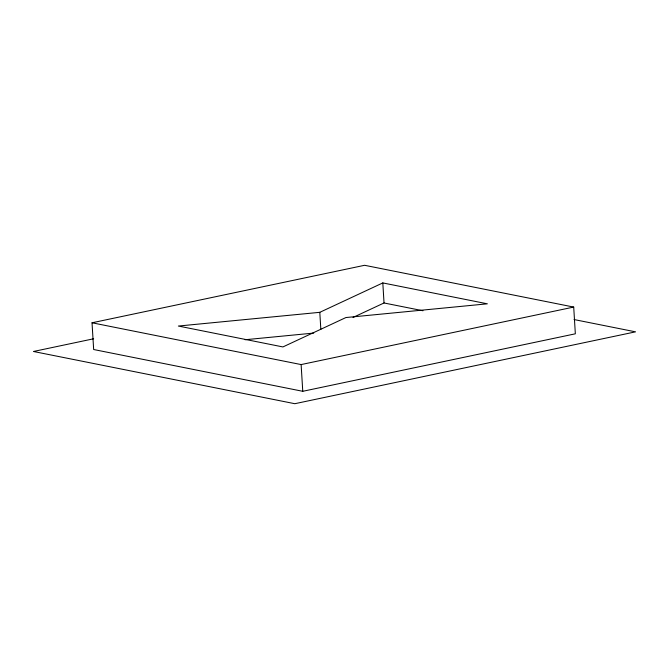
<?xml version="1.0" encoding="UTF-8"?>
<svg xmlns="http://www.w3.org/2000/svg" width="669" height="669" viewBox="0 0 669 669"><rect width="100%" height="100%" fill="white"/><g stroke="black" fill="none" stroke-linecap="round" stroke-linejoin="round"><path stroke-width="1" d="M319.799 312.323L382.81 282.92L487.358 303.818L345.932 317.541L282.92 346.935L178.372 326.046L319.799 312.323L320.836 329.357M352.998 317.449L384.031 302.973L422.984 310.751M92.029 322.784L364.605 265.292L573.709 307.071L575.34 333.806L302.764 391.298L93.66 349.519L92.029 322.784L301.125 364.572L573.709 307.071M93.635 338.782L33.45 351.484L294.828 403.708L635.55 331.841L574.052 319.548M245.113 339.735L313.744 333.07M382.81 282.92L384.031 302.973M301.125 364.572L302.764 391.298"/></g></svg>
